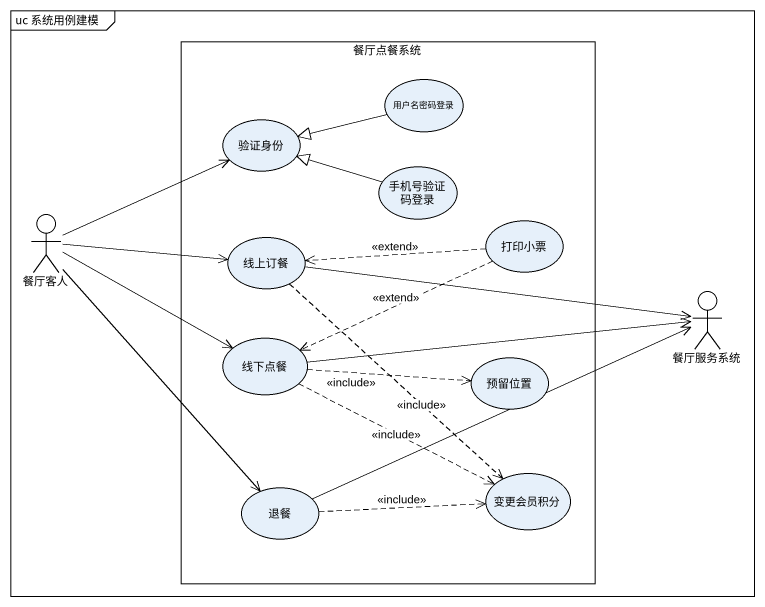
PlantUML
@startuml
mainframe uc 系统用例建模
rectangle 餐厅点餐系统 {
  usecase 用户名密码登录
  usecase 验证身份
  usecase 手机号验证码登录
  usecase 线上订餐
  usecase 打印小票
  usecase 线下点餐
  usecase 预留位置
  usecase 变更会员积分
  usecase 退餐
}
actor 餐厅客人
actor 餐厅服务系统
用户名密码登录 -left-|> 验证身份
手机号验证码登录 -left-|> 验证身份
餐厅客人 -right-> 验证身份
餐厅客人 -right-> 线上订餐
餐厅客人 -right-> 线下点餐
餐厅客人 --> 退餐
线上订餐 ..> 变更会员积分 : <<include>>
打印小票 .left.> 线上订餐 : <<extend>>
打印小票 .left.> 线下点餐 : <<extend>>
餐厅服务系统 <-left- 线上订餐
线下点餐 -right-> 餐厅服务系统
线下点餐 .right.> 预留位置 : <<include>>
线下点餐 .right.> 变更会员积分 : <<include>>
退餐 -right-> 餐厅服务系统
退餐 .right.> 变更会员积分 : <<include>>
@enduml
